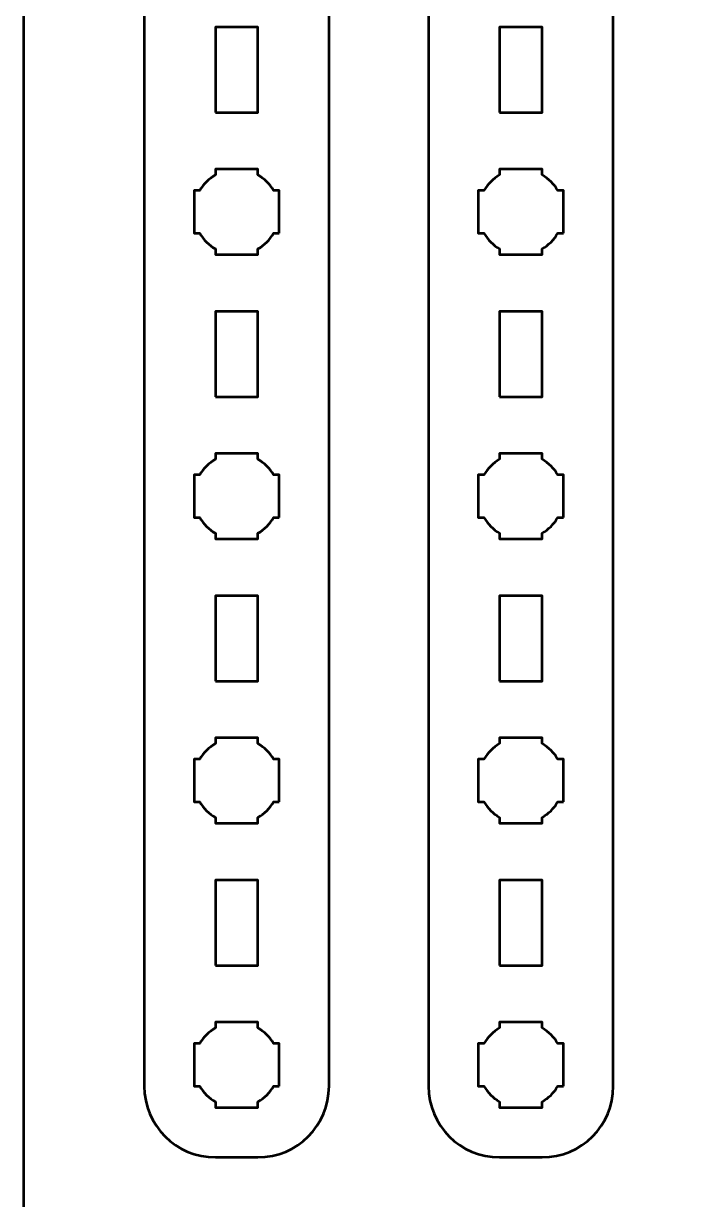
# Model space of a CAD drawing. Header units: centimetres. Extents: x -21 to 0, y -29.7 to 0.
# Drawn here: x -21 to -16.25, y -16.6 to -8.33 of the extents above; entities that cross this region are included whole.
import ezdxf

# ---------------------------------------------------------------- set-up
doc = ezdxf.new("R2010")
doc.units = ezdxf.units.CM
doc.header["$MEASUREMENT"] = 0
doc.layers.add('Layer 1', color=7, linetype='Continuous')

msp = doc.modelspace()

# ---------------------------------------------------------------- linework, layer by layer
at = {"layer": 'Layer 1', "color": 1, "lineweight": 53}
msp.add_open_spline([(-21.00003, -29.19995), (-21.00003, -29.19995), (-21.00003, -5.89992), (-21.00003, -5.89992), (-21.00003, -5.89992), (-21.00003, -5.81709), (-20.93286, -5.74992), (-20.85003, -5.74992), (-20.85003, -5.74992), (-20.7672, -5.74992), (-20.70003, -5.68275), (-20.70003, -5.59992), (-20.70003, -5.59992), (-20.70003, -5.51709), (-20.7672, -5.44992), (-20.85003, -5.44992), (-20.85003, -5.44992), (-20.93286, -5.44992), (-21.00003, -5.38275), (-21.00003, -5.29992), (-21.00003, -5.29992), (-21.00003, -5.21709), (-20.93286, -5.14992), (-20.85003, -5.14992), (-20.85003, -5.14992), (-20.7672, -5.14992), (-20.70003, -5.08275), (-20.70003, -4.99992), (-20.70003, -4.99992), (-20.70003, -4.91709), (-20.7672, -4.84992), (-20.85003, -4.84992), (-20.85003, -4.84992), (-20.93286, -4.84992), (-21.00003, -4.78275), (-21.00003, -4.69992), (-21.00003, -4.69992), (-21.00003, -4.61709), (-20.93286, -4.54992), (-20.85003, -4.54992), (-20.85003, -4.54992), (-20.7672, -4.54992), (-20.70003, -4.48275), (-20.70003, -4.39992), (-20.70003, -4.39992), (-20.70003, -4.31709), (-20.7672, -4.24992), (-20.85003, -4.24992), (-20.85003, -4.24992), (-20.93286, -4.24992), (-21.00003, -4.18275), (-21.00003, -4.09992), (-21.00003, -4.09992), (-21.00003, -4.01709), (-20.93286, -3.94992), (-20.85003, -3.94992), (-20.85003, -3.94992), (-20.7672, -3.94992), (-20.70003, -3.88275), (-20.70003, -3.79992), (-20.70003, -3.79992), (-20.70003, -3.71709), (-20.7672, -3.64992), (-20.85003, -3.64992), (-20.85003, -3.64992), (-20.93286, -3.64992), (-21.00003, -3.58275), (-21.00003, -3.49992), (-21.00003, -3.49992), (-21.00003, -3.41709), (-20.93286, -3.34992), (-20.85003, -3.34992), (-20.85003, -3.34992), (-20.7672, -3.34992), (-20.70003, -3.28275), (-20.70003, -3.19992), (-20.70003, -3.19992), (-20.70003, -3.11709), (-20.7672, -3.04992), (-20.85003, -3.04992), (-20.85003, -3.04992), (-20.93286, -3.04992), (-21.00003, -2.98275), (-21.00003, -2.89992), (-21.00003, -2.89992), (-21.00003, -2.81709), (-20.93286, -2.74992), (-20.85003, -2.74992), (-20.85003, -2.74992), (-20.7672, -2.74992), (-20.70003, -2.68275), (-20.70003, -2.59992), (-20.70003, -2.59992), (-20.70003, -2.51709), (-20.7672, -2.44992), (-20.85003, -2.44992), (-20.85003, -2.44992), (-20.93286, -2.44992), (-21.00003, -2.38275), (-21.00003, -2.29992), (-21.00003, -2.29992), (-21.00003, -2.21709), (-20.93286, -2.14992), (-20.85003, -2.14992), (-20.85003, -2.14992), (-20.7672, -2.14992), (-20.70003, -2.08275), (-20.70003, -1.99992), (-20.70003, -1.99992), (-20.70003, -1.91709), (-20.7672, -1.84992), (-20.85003, -1.84992), (-20.85003, -1.84992), (-20.93286, -1.84992), (-21.00003, -1.78275), (-21.00003, -1.69992), (-21.00003, -1.69992), (-21.00003, -1.61709), (-20.93286, -1.54992), (-20.85003, -1.54992), (-20.85003, -1.54992), (-20.7672, -1.54992), (-20.70003, -1.48275), (-20.70003, -1.39992), (-20.70003, -1.39992), (-20.70003, -1.31709), (-20.7672, -1.24992), (-20.85003, -1.24992), (-20.85003, -1.24992), (-20.93286, -1.24992), (-21.00003, -1.18275), (-21.00003, -1.09992), (-21.00003, -1.09992), (-21.00003, -1.09992), (-21.00003, -0.49992), (-21.00003, -0.49992), (-21.00003, -0.49992), (-21.00003, -0.22295), (-20.77694, 0.00004), (-20.49994, 0.00004), (-20.49994, 0.00004), (-20.49994, 0.00004), (-0.50008, 0.00004), (-0.50008, 0.00004), (-0.50008, 0.00004), (-0.22294, 0.00004), (0.00002, -0.22295), (0.00002, -0.49992), (0.00002, -0.49992), (0.00002, -0.49992), (0.00002, -29.19995), (0.00002, -29.19995), (0.00002, -29.19995), (0.00002, -29.47695), (-0.22294, -29.70004), (-0.50008, -29.70004), (-0.50008, -29.70004), (-0.50008, -29.70004), (-20.49994, -29.70004), (-20.49994, -29.70004), (-20.49994, -29.70004), (-20.77694, -29.70004), (-21.00003, -29.47695), (-21.00003, -29.19995)], degree=3, knots=[0, 0, 0, 0, 0.0243902, 0.0243902, 0.0243902, 0.0243902, 0.0487805, 0.0487805, 0.0487805, 0.0487805, 0.0731707, 0.0731707, 0.0731707, 0.0731707, 0.097561, 0.097561, 0.097561, 0.097561, 0.1219512, 0.1219512, 0.1219512, 0.1219512, 0.1463415, 0.1463415, 0.1463415, 0.1463415, 0.1707317, 0.1707317, 0.1707317, 0.1707317, 0.195122, 0.195122, 0.195122, 0.195122, 0.2195122, 0.2195122, 0.2195122, 0.2195122, 0.2439024, 0.2439024, 0.2439024, 0.2439024, 0.2682927, 0.2682927, 0.2682927, 0.2682927, 0.2926829, 0.2926829, 0.2926829, 0.2926829, 0.3170732, 0.3170732, 0.3170732, 0.3170732, 0.3414634, 0.3414634, 0.3414634, 0.3414634, 0.3658537, 0.3658537, 0.3658537, 0.3658537, 0.3902439, 0.3902439, 0.3902439, 0.3902439, 0.4146341, 0.4146341, 0.4146341, 0.4146341, 0.4390244, 0.4390244, 0.4390244, 0.4390244, 0.4634146, 0.4634146, 0.4634146, 0.4634146, 0.4878049, 0.4878049, 0.4878049, 0.4878049, 0.5121951, 0.5121951, 0.5121951, 0.5121951, 0.5365854, 0.5365854, 0.5365854, 0.5365854, 0.5609756, 0.5609756, 0.5609756, 0.5609756, 0.5853659, 0.5853659, 0.5853659, 0.5853659, 0.6097561, 0.6097561, 0.6097561, 0.6097561, 0.6341463, 0.6341463, 0.6341463, 0.6341463, 0.6585366, 0.6585366, 0.6585366, 0.6585366, 0.6829268, 0.6829268, 0.6829268, 0.6829268, 0.7073171, 0.7073171, 0.7073171, 0.7073171, 0.7317073, 0.7317073, 0.7317073, 0.7317073, 0.7560976, 0.7560976, 0.7560976, 0.7560976, 0.7804878, 0.7804878, 0.7804878, 0.7804878, 0.804878, 0.804878, 0.804878, 0.804878, 0.8292683, 0.8292683, 0.8292683, 0.8292683, 0.8536585, 0.8536585, 0.8536585, 0.8536585, 0.8780488, 0.8780488, 0.8780488, 0.8780488, 0.902439, 0.902439, 0.902439, 0.902439, 0.9268293, 0.9268293, 0.9268293, 0.9268293, 0.9512195, 0.9512195, 0.9512195, 0.9512195, 0.9756098, 0.9756098, 0.9756098, 0.9756098, 1, 1, 1, 1], dxfattribs=at)
at = {"layer": 'Layer 1', "color": 3, "lineweight": 53}
for points in [[(-20.15004, -15.79997), (-20.15004, -15.79997), (-20.15004, -1.50009), (-20.15004, -1.50009), (-20.15004, -1.50009), (-20.15004, -1.22295), (-19.92695, -0.99999), (-19.64995, -0.99999), (-19.64995, -0.99999), (-19.64995, -0.99999), (-19.34994, -0.99999), (-19.34994, -0.99999), (-19.34994, -0.99999), (-19.07298, -0.99999), (-18.85002, -1.22295), (-18.85002, -1.50009), (-18.85002, -1.50009), (-18.85002, -1.50009), (-18.85002, -15.79997), (-18.85002, -15.79997), (-18.85002, -15.79997), (-18.85002, -16.07697), (-19.07298, -16.30007), (-19.34994, -16.30007), (-19.34994, -16.30007), (-19.34994, -16.30007), (-19.64995, -16.30007), (-19.64995, -16.30007), (-19.64995, -16.30007), (-19.92695, -16.30007), (-20.15004, -16.07697), (-20.15004, -15.79997)], [(-18.15004, -15.79997), (-18.15004, -15.79997), (-18.15004, -1.50009), (-18.15004, -1.50009), (-18.15004, -1.50009), (-18.15004, -1.22295), (-17.92695, -0.99999), (-17.64995, -0.99999), (-17.64995, -0.99999), (-17.64995, -0.99999), (-17.34994, -0.99999), (-17.34994, -0.99999), (-17.34994, -0.99999), (-17.07298, -0.99999), (-16.85002, -1.22295), (-16.85002, -1.50009), (-16.85002, -1.50009), (-16.85002, -1.50009), (-16.85002, -15.79997), (-16.85002, -15.79997), (-16.85002, -15.79997), (-16.85002, -16.07697), (-17.07298, -16.30007), (-17.34994, -16.30007), (-17.34994, -16.30007), (-17.34994, -16.30007), (-17.64995, -16.30007), (-17.64995, -16.30007), (-17.64995, -16.30007), (-17.92695, -16.30007), (-18.15004, -16.07697), (-18.15004, -15.79997)]]:
    msp.add_open_spline(points, degree=3, knots=[0, 0, 0, 0, 0.125, 0.125, 0.125, 0.125, 0.25, 0.25, 0.25, 0.25, 0.375, 0.375, 0.375, 0.375, 0.5, 0.5, 0.5, 0.5, 0.625, 0.625, 0.625, 0.625, 0.75, 0.75, 0.75, 0.75, 0.875, 0.875, 0.875, 0.875, 1, 1, 1, 1], dxfattribs=at)
at = {"layer": 'Layer 1', "lineweight": 53}
for points, knots in [([(-19.64995, -8.95001), (-19.64995, -8.95001), (-19.64995, -8.35001), (-19.64995, -8.35001), (-19.64995, -8.35001), (-19.64995, -8.35001), (-19.34994, -8.35001), (-19.34994, -8.35001), (-19.34994, -8.35001), (-19.34994, -8.35001), (-19.34994, -8.95001), (-19.34994, -8.95001), (-19.34994, -8.95001), (-19.34994, -8.95001), (-19.64995, -8.95001), (-19.64995, -8.95001)], [0, 0, 0, 0, 0.25, 0.25, 0.25, 0.25, 0.5, 0.5, 0.5, 0.5, 0.75, 0.75, 0.75, 0.75, 1, 1, 1, 1]), ([(-17.64995, -8.95001), (-17.64995, -8.95001), (-17.64995, -8.35001), (-17.64995, -8.35001), (-17.64995, -8.35001), (-17.64995, -8.35001), (-17.34994, -8.35001), (-17.34994, -8.35001), (-17.34994, -8.35001), (-17.34994, -8.35001), (-17.34994, -8.95001), (-17.34994, -8.95001), (-17.34994, -8.95001), (-17.34994, -8.95001), (-17.64995, -8.95001), (-17.64995, -8.95001)], [0, 0, 0, 0, 0.25, 0.25, 0.25, 0.25, 0.5, 0.5, 0.5, 0.5, 0.75, 0.75, 0.75, 0.75, 1, 1, 1, 1]), ([(-19.20001, -9.8), (-19.20001, -9.8), (-19.24012, -9.8), (-19.24012, -9.8), (-19.24012, -9.8), (-19.26644, -9.84561), (-19.30447, -9.8835), (-19.34994, -9.90982), (-19.34994, -9.90982), (-19.34994, -9.90982), (-19.34994, -9.95007), (-19.34994, -9.95007), (-19.34994, -9.95007), (-19.34994, -9.95007), (-19.50002, -9.95007), (-19.50002, -9.95007), (-19.50002, -9.95007), (-19.50002, -9.95007), (-19.64995, -9.95007), (-19.64995, -9.95007), (-19.64995, -9.95007), (-19.64995, -9.95007), (-19.64995, -9.90982), (-19.64995, -9.90982), (-19.64995, -9.90982), (-19.69556, -9.8835), (-19.73348, -9.84561), (-19.7598, -9.8), (-19.7598, -9.8), (-19.7598, -9.8), (-19.80002, -9.8), (-19.80002, -9.8), (-19.80002, -9.8), (-19.80002, -9.8), (-19.80002, -9.65007), (-19.80002, -9.65007), (-19.80002, -9.65007), (-19.80002, -9.65007), (-19.80002, -9.49999), (-19.80002, -9.49999), (-19.80002, -9.49999), (-19.80002, -9.49999), (-19.7598, -9.49999), (-19.7598, -9.49999), (-19.7598, -9.49999), (-19.73348, -9.45452), (-19.69556, -9.41649), (-19.64995, -9.39017), (-19.64995, -9.39017), (-19.64995, -9.39017), (-19.64995, -9.35006), (-19.64995, -9.35006), (-19.64995, -9.35006), (-19.64995, -9.35006), (-19.50002, -9.35006), (-19.50002, -9.35006), (-19.50002, -9.35006), (-19.50002, -9.35006), (-19.34994, -9.35006), (-19.34994, -9.35006), (-19.34994, -9.35006), (-19.34994, -9.35006), (-19.34994, -9.39017), (-19.34994, -9.39017), (-19.34994, -9.39017), (-19.30447, -9.41649), (-19.26644, -9.45452), (-19.24012, -9.49999), (-19.24012, -9.49999), (-19.24012, -9.49999), (-19.20001, -9.49999), (-19.20001, -9.49999), (-19.20001, -9.49999), (-19.20001, -9.49999), (-19.20001, -9.65007), (-19.20001, -9.65007), (-19.20001, -9.65007), (-19.20001, -9.65007), (-19.20001, -9.8), (-19.20001, -9.8)], [0, 0, 0, 0, 0.05, 0.05, 0.05, 0.05, 0.1, 0.1, 0.1, 0.1, 0.15, 0.15, 0.15, 0.15, 0.2, 0.2, 0.2, 0.2, 0.25, 0.25, 0.25, 0.25, 0.3, 0.3, 0.3, 0.3, 0.35, 0.35, 0.35, 0.35, 0.4, 0.4, 0.4, 0.4, 0.45, 0.45, 0.45, 0.45, 0.5, 0.5, 0.5, 0.5, 0.55, 0.55, 0.55, 0.55, 0.6, 0.6, 0.6, 0.6, 0.65, 0.65, 0.65, 0.65, 0.7, 0.7, 0.7, 0.7, 0.75, 0.75, 0.75, 0.75, 0.8, 0.8, 0.8, 0.8, 0.85, 0.85, 0.85, 0.85, 0.9, 0.9, 0.9, 0.9, 0.95, 0.95, 0.95, 0.95, 1, 1, 1, 1]), ([(-17.20001, -9.8), (-17.20001, -9.8), (-17.24012, -9.8), (-17.24012, -9.8), (-17.24012, -9.8), (-17.26644, -9.84561), (-17.30447, -9.8835), (-17.34994, -9.90982), (-17.34994, -9.90982), (-17.34994, -9.90982), (-17.34994, -9.95007), (-17.34994, -9.95007), (-17.34994, -9.95007), (-17.34994, -9.95007), (-17.50002, -9.95007), (-17.50002, -9.95007), (-17.50002, -9.95007), (-17.50002, -9.95007), (-17.64995, -9.95007), (-17.64995, -9.95007), (-17.64995, -9.95007), (-17.64995, -9.95007), (-17.64995, -9.90982), (-17.64995, -9.90982), (-17.64995, -9.90982), (-17.69556, -9.8835), (-17.73348, -9.84561), (-17.7598, -9.8), (-17.7598, -9.8), (-17.7598, -9.8), (-17.80002, -9.8), (-17.80002, -9.8), (-17.80002, -9.8), (-17.80002, -9.8), (-17.80002, -9.65007), (-17.80002, -9.65007), (-17.80002, -9.65007), (-17.80002, -9.65007), (-17.80002, -9.49999), (-17.80002, -9.49999), (-17.80002, -9.49999), (-17.80002, -9.49999), (-17.7598, -9.49999), (-17.7598, -9.49999), (-17.7598, -9.49999), (-17.73348, -9.45452), (-17.69556, -9.41649), (-17.64995, -9.39017), (-17.64995, -9.39017), (-17.64995, -9.39017), (-17.64995, -9.35006), (-17.64995, -9.35006), (-17.64995, -9.35006), (-17.64995, -9.35006), (-17.50002, -9.35006), (-17.50002, -9.35006), (-17.50002, -9.35006), (-17.50002, -9.35006), (-17.34994, -9.35006), (-17.34994, -9.35006), (-17.34994, -9.35006), (-17.34994, -9.35006), (-17.34994, -9.39017), (-17.34994, -9.39017), (-17.34994, -9.39017), (-17.30447, -9.41649), (-17.26644, -9.45452), (-17.24012, -9.49999), (-17.24012, -9.49999), (-17.24012, -9.49999), (-17.20001, -9.49999), (-17.20001, -9.49999), (-17.20001, -9.49999), (-17.20001, -9.49999), (-17.20001, -9.65007), (-17.20001, -9.65007), (-17.20001, -9.65007), (-17.20001, -9.65007), (-17.20001, -9.8), (-17.20001, -9.8)], [0, 0, 0, 0, 0.05, 0.05, 0.05, 0.05, 0.1, 0.1, 0.1, 0.1, 0.15, 0.15, 0.15, 0.15, 0.2, 0.2, 0.2, 0.2, 0.25, 0.25, 0.25, 0.25, 0.3, 0.3, 0.3, 0.3, 0.35, 0.35, 0.35, 0.35, 0.4, 0.4, 0.4, 0.4, 0.45, 0.45, 0.45, 0.45, 0.5, 0.5, 0.5, 0.5, 0.55, 0.55, 0.55, 0.55, 0.6, 0.6, 0.6, 0.6, 0.65, 0.65, 0.65, 0.65, 0.7, 0.7, 0.7, 0.7, 0.75, 0.75, 0.75, 0.75, 0.8, 0.8, 0.8, 0.8, 0.85, 0.85, 0.85, 0.85, 0.9, 0.9, 0.9, 0.9, 0.95, 0.95, 0.95, 0.95, 1, 1, 1, 1]), ([(-19.64995, -10.94998), (-19.64995, -10.94998), (-19.64995, -10.34998), (-19.64995, -10.34998), (-19.64995, -10.34998), (-19.64995, -10.34998), (-19.34994, -10.34998), (-19.34994, -10.34998), (-19.34994, -10.34998), (-19.34994, -10.34998), (-19.34994, -10.94998), (-19.34994, -10.94998), (-19.34994, -10.94998), (-19.34994, -10.94998), (-19.64995, -10.94998), (-19.64995, -10.94998)], [0, 0, 0, 0, 0.25, 0.25, 0.25, 0.25, 0.5, 0.5, 0.5, 0.5, 0.75, 0.75, 0.75, 0.75, 1, 1, 1, 1]), ([(-17.64995, -10.94998), (-17.64995, -10.94998), (-17.64995, -10.34998), (-17.64995, -10.34998), (-17.64995, -10.34998), (-17.64995, -10.34998), (-17.34994, -10.34998), (-17.34994, -10.34998), (-17.34994, -10.34998), (-17.34994, -10.34998), (-17.34994, -10.94998), (-17.34994, -10.94998), (-17.34994, -10.94998), (-17.34994, -10.94998), (-17.64995, -10.94998), (-17.64995, -10.94998)], [0, 0, 0, 0, 0.25, 0.25, 0.25, 0.25, 0.5, 0.5, 0.5, 0.5, 0.75, 0.75, 0.75, 0.75, 1, 1, 1, 1]), ([(-19.20001, -11.80011), (-19.20001, -11.80011), (-19.24012, -11.80011), (-19.24012, -11.80011), (-19.24012, -11.80011), (-19.26644, -11.84558), (-19.30447, -11.88347), (-19.34994, -11.90993), (-19.34994, -11.90993), (-19.34994, -11.90993), (-19.34994, -11.95004), (-19.34994, -11.95004), (-19.34994, -11.95004), (-19.34994, -11.95004), (-19.50002, -11.95004), (-19.50002, -11.95004), (-19.50002, -11.95004), (-19.50002, -11.95004), (-19.64995, -11.95004), (-19.64995, -11.95004), (-19.64995, -11.95004), (-19.64995, -11.95004), (-19.64995, -11.90993), (-19.64995, -11.90993), (-19.64995, -11.90993), (-19.69556, -11.88347), (-19.73348, -11.84558), (-19.7598, -11.80011), (-19.7598, -11.80011), (-19.7598, -11.80011), (-19.80002, -11.80011), (-19.80002, -11.80011), (-19.80002, -11.80011), (-19.80002, -11.80011), (-19.80002, -11.65003), (-19.80002, -11.65003), (-19.80002, -11.65003), (-19.80002, -11.65003), (-19.80002, -11.5001), (-19.80002, -11.5001), (-19.80002, -11.5001), (-19.80002, -11.5001), (-19.7598, -11.5001), (-19.7598, -11.5001), (-19.7598, -11.5001), (-19.73348, -11.45449), (-19.69556, -11.41657), (-19.64995, -11.39025), (-19.64995, -11.39025), (-19.64995, -11.39025), (-19.64995, -11.35003), (-19.64995, -11.35003), (-19.64995, -11.35003), (-19.64995, -11.35003), (-19.50002, -11.35003), (-19.50002, -11.35003), (-19.50002, -11.35003), (-19.50002, -11.35003), (-19.34994, -11.35003), (-19.34994, -11.35003), (-19.34994, -11.35003), (-19.34994, -11.35003), (-19.34994, -11.39025), (-19.34994, -11.39025), (-19.34994, -11.39025), (-19.30447, -11.41657), (-19.26644, -11.45449), (-19.24012, -11.5001), (-19.24012, -11.5001), (-19.24012, -11.5001), (-19.20001, -11.5001), (-19.20001, -11.5001), (-19.20001, -11.5001), (-19.20001, -11.5001), (-19.20001, -11.65003), (-19.20001, -11.65003), (-19.20001, -11.65003), (-19.20001, -11.65003), (-19.20001, -11.80011), (-19.20001, -11.80011)], [0, 0, 0, 0, 0.05, 0.05, 0.05, 0.05, 0.1, 0.1, 0.1, 0.1, 0.15, 0.15, 0.15, 0.15, 0.2, 0.2, 0.2, 0.2, 0.25, 0.25, 0.25, 0.25, 0.3, 0.3, 0.3, 0.3, 0.35, 0.35, 0.35, 0.35, 0.4, 0.4, 0.4, 0.4, 0.45, 0.45, 0.45, 0.45, 0.5, 0.5, 0.5, 0.5, 0.55, 0.55, 0.55, 0.55, 0.6, 0.6, 0.6, 0.6, 0.65, 0.65, 0.65, 0.65, 0.7, 0.7, 0.7, 0.7, 0.75, 0.75, 0.75, 0.75, 0.8, 0.8, 0.8, 0.8, 0.85, 0.85, 0.85, 0.85, 0.9, 0.9, 0.9, 0.9, 0.95, 0.95, 0.95, 0.95, 1, 1, 1, 1]), ([(-17.20001, -11.80011), (-17.20001, -11.80011), (-17.24012, -11.80011), (-17.24012, -11.80011), (-17.24012, -11.80011), (-17.26644, -11.84558), (-17.30447, -11.88347), (-17.34994, -11.90993), (-17.34994, -11.90993), (-17.34994, -11.90993), (-17.34994, -11.95004), (-17.34994, -11.95004), (-17.34994, -11.95004), (-17.34994, -11.95004), (-17.50002, -11.95004), (-17.50002, -11.95004), (-17.50002, -11.95004), (-17.50002, -11.95004), (-17.64995, -11.95004), (-17.64995, -11.95004), (-17.64995, -11.95004), (-17.64995, -11.95004), (-17.64995, -11.90993), (-17.64995, -11.90993), (-17.64995, -11.90993), (-17.69556, -11.88347), (-17.73348, -11.84558), (-17.7598, -11.80011), (-17.7598, -11.80011), (-17.7598, -11.80011), (-17.80002, -11.80011), (-17.80002, -11.80011), (-17.80002, -11.80011), (-17.80002, -11.80011), (-17.80002, -11.65003), (-17.80002, -11.65003), (-17.80002, -11.65003), (-17.80002, -11.65003), (-17.80002, -11.5001), (-17.80002, -11.5001), (-17.80002, -11.5001), (-17.80002, -11.5001), (-17.7598, -11.5001), (-17.7598, -11.5001), (-17.7598, -11.5001), (-17.73348, -11.45449), (-17.69556, -11.41657), (-17.64995, -11.39025), (-17.64995, -11.39025), (-17.64995, -11.39025), (-17.64995, -11.35003), (-17.64995, -11.35003), (-17.64995, -11.35003), (-17.64995, -11.35003), (-17.50002, -11.35003), (-17.50002, -11.35003), (-17.50002, -11.35003), (-17.50002, -11.35003), (-17.34994, -11.35003), (-17.34994, -11.35003), (-17.34994, -11.35003), (-17.34994, -11.35003), (-17.34994, -11.39025), (-17.34994, -11.39025), (-17.34994, -11.39025), (-17.30447, -11.41657), (-17.26644, -11.45449), (-17.24012, -11.5001), (-17.24012, -11.5001), (-17.24012, -11.5001), (-17.20001, -11.5001), (-17.20001, -11.5001), (-17.20001, -11.5001), (-17.20001, -11.5001), (-17.20001, -11.65003), (-17.20001, -11.65003), (-17.20001, -11.65003), (-17.20001, -11.65003), (-17.20001, -11.80011), (-17.20001, -11.80011)], [0, 0, 0, 0, 0.05, 0.05, 0.05, 0.05, 0.1, 0.1, 0.1, 0.1, 0.15, 0.15, 0.15, 0.15, 0.2, 0.2, 0.2, 0.2, 0.25, 0.25, 0.25, 0.25, 0.3, 0.3, 0.3, 0.3, 0.35, 0.35, 0.35, 0.35, 0.4, 0.4, 0.4, 0.4, 0.45, 0.45, 0.45, 0.45, 0.5, 0.5, 0.5, 0.5, 0.55, 0.55, 0.55, 0.55, 0.6, 0.6, 0.6, 0.6, 0.65, 0.65, 0.65, 0.65, 0.7, 0.7, 0.7, 0.7, 0.75, 0.75, 0.75, 0.75, 0.8, 0.8, 0.8, 0.8, 0.85, 0.85, 0.85, 0.85, 0.9, 0.9, 0.9, 0.9, 0.95, 0.95, 0.95, 0.95, 1, 1, 1, 1]), ([(-19.64995, -12.95006), (-19.64995, -12.95006), (-19.64995, -12.35005), (-19.64995, -12.35005), (-19.64995, -12.35005), (-19.64995, -12.35005), (-19.34994, -12.35005), (-19.34994, -12.35005), (-19.34994, -12.35005), (-19.34994, -12.35005), (-19.34994, -12.95006), (-19.34994, -12.95006), (-19.34994, -12.95006), (-19.34994, -12.95006), (-19.64995, -12.95006), (-19.64995, -12.95006)], [0, 0, 0, 0, 0.25, 0.25, 0.25, 0.25, 0.5, 0.5, 0.5, 0.5, 0.75, 0.75, 0.75, 0.75, 1, 1, 1, 1]), ([(-17.64995, -12.95006), (-17.64995, -12.95006), (-17.64995, -12.35005), (-17.64995, -12.35005), (-17.64995, -12.35005), (-17.64995, -12.35005), (-17.34994, -12.35005), (-17.34994, -12.35005), (-17.34994, -12.35005), (-17.34994, -12.35005), (-17.34994, -12.95006), (-17.34994, -12.95006), (-17.34994, -12.95006), (-17.34994, -12.95006), (-17.64995, -12.95006), (-17.64995, -12.95006)], [0, 0, 0, 0, 0.25, 0.25, 0.25, 0.25, 0.5, 0.5, 0.5, 0.5, 0.75, 0.75, 0.75, 0.75, 1, 1, 1, 1]), ([(-19.20001, -13.80004), (-19.20001, -13.80004), (-19.24012, -13.80004), (-19.24012, -13.80004), (-19.24012, -13.80004), (-19.26644, -13.84551), (-19.30447, -13.88354), (-19.34994, -13.90986), (-19.34994, -13.90986), (-19.34994, -13.90986), (-19.34994, -13.94997), (-19.34994, -13.94997), (-19.34994, -13.94997), (-19.34994, -13.94997), (-19.50002, -13.94997), (-19.50002, -13.94997), (-19.50002, -13.94997), (-19.50002, -13.94997), (-19.64995, -13.94997), (-19.64995, -13.94997), (-19.64995, -13.94997), (-19.64995, -13.94997), (-19.64995, -13.90986), (-19.64995, -13.90986), (-19.64995, -13.90986), (-19.69556, -13.88354), (-19.73348, -13.84551), (-19.7598, -13.80004), (-19.7598, -13.80004), (-19.7598, -13.80004), (-19.80002, -13.80004), (-19.80002, -13.80004), (-19.80002, -13.80004), (-19.80002, -13.80004), (-19.80002, -13.64997), (-19.80002, -13.64997), (-19.80002, -13.64997), (-19.80002, -13.64997), (-19.80002, -13.50004), (-19.80002, -13.50004), (-19.80002, -13.50004), (-19.80002, -13.50004), (-19.7598, -13.50004), (-19.7598, -13.50004), (-19.7598, -13.50004), (-19.73348, -13.45456), (-19.69556, -13.41653), (-19.64995, -13.39022), (-19.64995, -13.39022), (-19.64995, -13.39022), (-19.64995, -13.34996), (-19.64995, -13.34996), (-19.64995, -13.34996), (-19.64995, -13.34996), (-19.50002, -13.34996), (-19.50002, -13.34996), (-19.50002, -13.34996), (-19.50002, -13.34996), (-19.34994, -13.34996), (-19.34994, -13.34996), (-19.34994, -13.34996), (-19.34994, -13.34996), (-19.34994, -13.39022), (-19.34994, -13.39022), (-19.34994, -13.39022), (-19.30447, -13.41653), (-19.26644, -13.45456), (-19.24012, -13.50004), (-19.24012, -13.50004), (-19.24012, -13.50004), (-19.20001, -13.50004), (-19.20001, -13.50004), (-19.20001, -13.50004), (-19.20001, -13.50004), (-19.20001, -13.64997), (-19.20001, -13.64997), (-19.20001, -13.64997), (-19.20001, -13.64997), (-19.20001, -13.80004), (-19.20001, -13.80004)], [0, 0, 0, 0, 0.05, 0.05, 0.05, 0.05, 0.1, 0.1, 0.1, 0.1, 0.15, 0.15, 0.15, 0.15, 0.2, 0.2, 0.2, 0.2, 0.25, 0.25, 0.25, 0.25, 0.3, 0.3, 0.3, 0.3, 0.35, 0.35, 0.35, 0.35, 0.4, 0.4, 0.4, 0.4, 0.45, 0.45, 0.45, 0.45, 0.5, 0.5, 0.5, 0.5, 0.55, 0.55, 0.55, 0.55, 0.6, 0.6, 0.6, 0.6, 0.65, 0.65, 0.65, 0.65, 0.7, 0.7, 0.7, 0.7, 0.75, 0.75, 0.75, 0.75, 0.8, 0.8, 0.8, 0.8, 0.85, 0.85, 0.85, 0.85, 0.9, 0.9, 0.9, 0.9, 0.95, 0.95, 0.95, 0.95, 1, 1, 1, 1]), ([(-17.20001, -13.80004), (-17.20001, -13.80004), (-17.24012, -13.80004), (-17.24012, -13.80004), (-17.24012, -13.80004), (-17.26644, -13.84551), (-17.30447, -13.88354), (-17.34994, -13.90986), (-17.34994, -13.90986), (-17.34994, -13.90986), (-17.34994, -13.94997), (-17.34994, -13.94997), (-17.34994, -13.94997), (-17.34994, -13.94997), (-17.50002, -13.94997), (-17.50002, -13.94997), (-17.50002, -13.94997), (-17.50002, -13.94997), (-17.64995, -13.94997), (-17.64995, -13.94997), (-17.64995, -13.94997), (-17.64995, -13.94997), (-17.64995, -13.90986), (-17.64995, -13.90986), (-17.64995, -13.90986), (-17.69556, -13.88354), (-17.73348, -13.84551), (-17.7598, -13.80004), (-17.7598, -13.80004), (-17.7598, -13.80004), (-17.80002, -13.80004), (-17.80002, -13.80004), (-17.80002, -13.80004), (-17.80002, -13.80004), (-17.80002, -13.64997), (-17.80002, -13.64997), (-17.80002, -13.64997), (-17.80002, -13.64997), (-17.80002, -13.50004), (-17.80002, -13.50004), (-17.80002, -13.50004), (-17.80002, -13.50004), (-17.7598, -13.50004), (-17.7598, -13.50004), (-17.7598, -13.50004), (-17.73348, -13.45456), (-17.69556, -13.41653), (-17.64995, -13.39022), (-17.64995, -13.39022), (-17.64995, -13.39022), (-17.64995, -13.34996), (-17.64995, -13.34996), (-17.64995, -13.34996), (-17.64995, -13.34996), (-17.50002, -13.34996), (-17.50002, -13.34996), (-17.50002, -13.34996), (-17.50002, -13.34996), (-17.34994, -13.34996), (-17.34994, -13.34996), (-17.34994, -13.34996), (-17.34994, -13.34996), (-17.34994, -13.39022), (-17.34994, -13.39022), (-17.34994, -13.39022), (-17.30447, -13.41653), (-17.26644, -13.45456), (-17.24012, -13.50004), (-17.24012, -13.50004), (-17.24012, -13.50004), (-17.20001, -13.50004), (-17.20001, -13.50004), (-17.20001, -13.50004), (-17.20001, -13.50004), (-17.20001, -13.64997), (-17.20001, -13.64997), (-17.20001, -13.64997), (-17.20001, -13.64997), (-17.20001, -13.80004), (-17.20001, -13.80004)], [0, 0, 0, 0, 0.05, 0.05, 0.05, 0.05, 0.1, 0.1, 0.1, 0.1, 0.15, 0.15, 0.15, 0.15, 0.2, 0.2, 0.2, 0.2, 0.25, 0.25, 0.25, 0.25, 0.3, 0.3, 0.3, 0.3, 0.35, 0.35, 0.35, 0.35, 0.4, 0.4, 0.4, 0.4, 0.45, 0.45, 0.45, 0.45, 0.5, 0.5, 0.5, 0.5, 0.55, 0.55, 0.55, 0.55, 0.6, 0.6, 0.6, 0.6, 0.65, 0.65, 0.65, 0.65, 0.7, 0.7, 0.7, 0.7, 0.75, 0.75, 0.75, 0.75, 0.8, 0.8, 0.8, 0.8, 0.85, 0.85, 0.85, 0.85, 0.9, 0.9, 0.9, 0.9, 0.95, 0.95, 0.95, 0.95, 1, 1, 1, 1]), ([(-19.64995, -14.95002), (-19.64995, -14.95002), (-19.64995, -14.35002), (-19.64995, -14.35002), (-19.64995, -14.35002), (-19.64995, -14.35002), (-19.34994, -14.35002), (-19.34994, -14.35002), (-19.34994, -14.35002), (-19.34994, -14.35002), (-19.34994, -14.95002), (-19.34994, -14.95002), (-19.34994, -14.95002), (-19.34994, -14.95002), (-19.64995, -14.95002), (-19.64995, -14.95002)], [0, 0, 0, 0, 0.25, 0.25, 0.25, 0.25, 0.5, 0.5, 0.5, 0.5, 0.75, 0.75, 0.75, 0.75, 1, 1, 1, 1]), ([(-17.64995, -14.95002), (-17.64995, -14.95002), (-17.64995, -14.35002), (-17.64995, -14.35002), (-17.64995, -14.35002), (-17.64995, -14.35002), (-17.34994, -14.35002), (-17.34994, -14.35002), (-17.34994, -14.35002), (-17.34994, -14.35002), (-17.34994, -14.95002), (-17.34994, -14.95002), (-17.34994, -14.95002), (-17.34994, -14.95002), (-17.64995, -14.95002), (-17.64995, -14.95002)], [0, 0, 0, 0, 0.25, 0.25, 0.25, 0.25, 0.5, 0.5, 0.5, 0.5, 0.75, 0.75, 0.75, 0.75, 1, 1, 1, 1]), ([(-19.20001, -15.79997), (-19.20001, -15.79997), (-19.24012, -15.79997), (-19.24012, -15.79997), (-19.24012, -15.79997), (-19.26644, -15.84558), (-19.30447, -15.88351), (-19.34994, -15.90983), (-19.34994, -15.90983), (-19.34994, -15.90983), (-19.34994, -15.95004), (-19.34994, -15.95004), (-19.34994, -15.95004), (-19.34994, -15.95004), (-19.50002, -15.95004), (-19.50002, -15.95004), (-19.50002, -15.95004), (-19.50002, -15.95004), (-19.64995, -15.95004), (-19.64995, -15.95004), (-19.64995, -15.95004), (-19.64995, -15.95004), (-19.64995, -15.90983), (-19.64995, -15.90983), (-19.64995, -15.90983), (-19.69556, -15.88351), (-19.73348, -15.84558), (-19.7598, -15.79997), (-19.7598, -15.79997), (-19.7598, -15.79997), (-19.80002, -15.79997), (-19.80002, -15.79997), (-19.80002, -15.79997), (-19.80002, -15.79997), (-19.80002, -15.65004), (-19.80002, -15.65004), (-19.80002, -15.65004), (-19.80002, -15.65004), (-19.80002, -15.49997), (-19.80002, -15.49997), (-19.80002, -15.49997), (-19.80002, -15.49997), (-19.7598, -15.49997), (-19.7598, -15.49997), (-19.7598, -15.49997), (-19.73348, -15.4545), (-19.69556, -15.41647), (-19.64995, -15.39015), (-19.64995, -15.39015), (-19.64995, -15.39015), (-19.64995, -15.35004), (-19.64995, -15.35004), (-19.64995, -15.35004), (-19.64995, -15.35004), (-19.50002, -15.35004), (-19.50002, -15.35004), (-19.50002, -15.35004), (-19.50002, -15.35004), (-19.34994, -15.35004), (-19.34994, -15.35004), (-19.34994, -15.35004), (-19.34994, -15.35004), (-19.34994, -15.39015), (-19.34994, -15.39015), (-19.34994, -15.39015), (-19.30447, -15.41647), (-19.26644, -15.4545), (-19.24012, -15.49997), (-19.24012, -15.49997), (-19.24012, -15.49997), (-19.20001, -15.49997), (-19.20001, -15.49997), (-19.20001, -15.49997), (-19.20001, -15.49997), (-19.20001, -15.65004), (-19.20001, -15.65004), (-19.20001, -15.65004), (-19.20001, -15.65004), (-19.20001, -15.79997), (-19.20001, -15.79997)], [0, 0, 0, 0, 0.05, 0.05, 0.05, 0.05, 0.1, 0.1, 0.1, 0.1, 0.15, 0.15, 0.15, 0.15, 0.2, 0.2, 0.2, 0.2, 0.25, 0.25, 0.25, 0.25, 0.3, 0.3, 0.3, 0.3, 0.35, 0.35, 0.35, 0.35, 0.4, 0.4, 0.4, 0.4, 0.45, 0.45, 0.45, 0.45, 0.5, 0.5, 0.5, 0.5, 0.55, 0.55, 0.55, 0.55, 0.6, 0.6, 0.6, 0.6, 0.65, 0.65, 0.65, 0.65, 0.7, 0.7, 0.7, 0.7, 0.75, 0.75, 0.75, 0.75, 0.8, 0.8, 0.8, 0.8, 0.85, 0.85, 0.85, 0.85, 0.9, 0.9, 0.9, 0.9, 0.95, 0.95, 0.95, 0.95, 1, 1, 1, 1]), ([(-17.20001, -15.79997), (-17.20001, -15.79997), (-17.24012, -15.79997), (-17.24012, -15.79997), (-17.24012, -15.79997), (-17.26644, -15.84558), (-17.30447, -15.88351), (-17.34994, -15.90983), (-17.34994, -15.90983), (-17.34994, -15.90983), (-17.34994, -15.95004), (-17.34994, -15.95004), (-17.34994, -15.95004), (-17.34994, -15.95004), (-17.50002, -15.95004), (-17.50002, -15.95004), (-17.50002, -15.95004), (-17.50002, -15.95004), (-17.64995, -15.95004), (-17.64995, -15.95004), (-17.64995, -15.95004), (-17.64995, -15.95004), (-17.64995, -15.90983), (-17.64995, -15.90983), (-17.64995, -15.90983), (-17.69556, -15.88351), (-17.73348, -15.84558), (-17.7598, -15.79997), (-17.7598, -15.79997), (-17.7598, -15.79997), (-17.80002, -15.79997), (-17.80002, -15.79997), (-17.80002, -15.79997), (-17.80002, -15.79997), (-17.80002, -15.65004), (-17.80002, -15.65004), (-17.80002, -15.65004), (-17.80002, -15.65004), (-17.80002, -15.49997), (-17.80002, -15.49997), (-17.80002, -15.49997), (-17.80002, -15.49997), (-17.7598, -15.49997), (-17.7598, -15.49997), (-17.7598, -15.49997), (-17.73348, -15.4545), (-17.69556, -15.41647), (-17.64995, -15.39015), (-17.64995, -15.39015), (-17.64995, -15.39015), (-17.64995, -15.35004), (-17.64995, -15.35004), (-17.64995, -15.35004), (-17.64995, -15.35004), (-17.50002, -15.35004), (-17.50002, -15.35004), (-17.50002, -15.35004), (-17.50002, -15.35004), (-17.34994, -15.35004), (-17.34994, -15.35004), (-17.34994, -15.35004), (-17.34994, -15.35004), (-17.34994, -15.39015), (-17.34994, -15.39015), (-17.34994, -15.39015), (-17.30447, -15.41647), (-17.26644, -15.4545), (-17.24012, -15.49997), (-17.24012, -15.49997), (-17.24012, -15.49997), (-17.20001, -15.49997), (-17.20001, -15.49997), (-17.20001, -15.49997), (-17.20001, -15.49997), (-17.20001, -15.65004), (-17.20001, -15.65004), (-17.20001, -15.65004), (-17.20001, -15.65004), (-17.20001, -15.79997), (-17.20001, -15.79997)], [0, 0, 0, 0, 0.05, 0.05, 0.05, 0.05, 0.1, 0.1, 0.1, 0.1, 0.15, 0.15, 0.15, 0.15, 0.2, 0.2, 0.2, 0.2, 0.25, 0.25, 0.25, 0.25, 0.3, 0.3, 0.3, 0.3, 0.35, 0.35, 0.35, 0.35, 0.4, 0.4, 0.4, 0.4, 0.45, 0.45, 0.45, 0.45, 0.5, 0.5, 0.5, 0.5, 0.55, 0.55, 0.55, 0.55, 0.6, 0.6, 0.6, 0.6, 0.65, 0.65, 0.65, 0.65, 0.7, 0.7, 0.7, 0.7, 0.75, 0.75, 0.75, 0.75, 0.8, 0.8, 0.8, 0.8, 0.85, 0.85, 0.85, 0.85, 0.9, 0.9, 0.9, 0.9, 0.95, 0.95, 0.95, 0.95, 1, 1, 1, 1])]:
    msp.add_open_spline(points, degree=3, knots=knots, dxfattribs=at)

doc.saveas('drawing.dxf')
